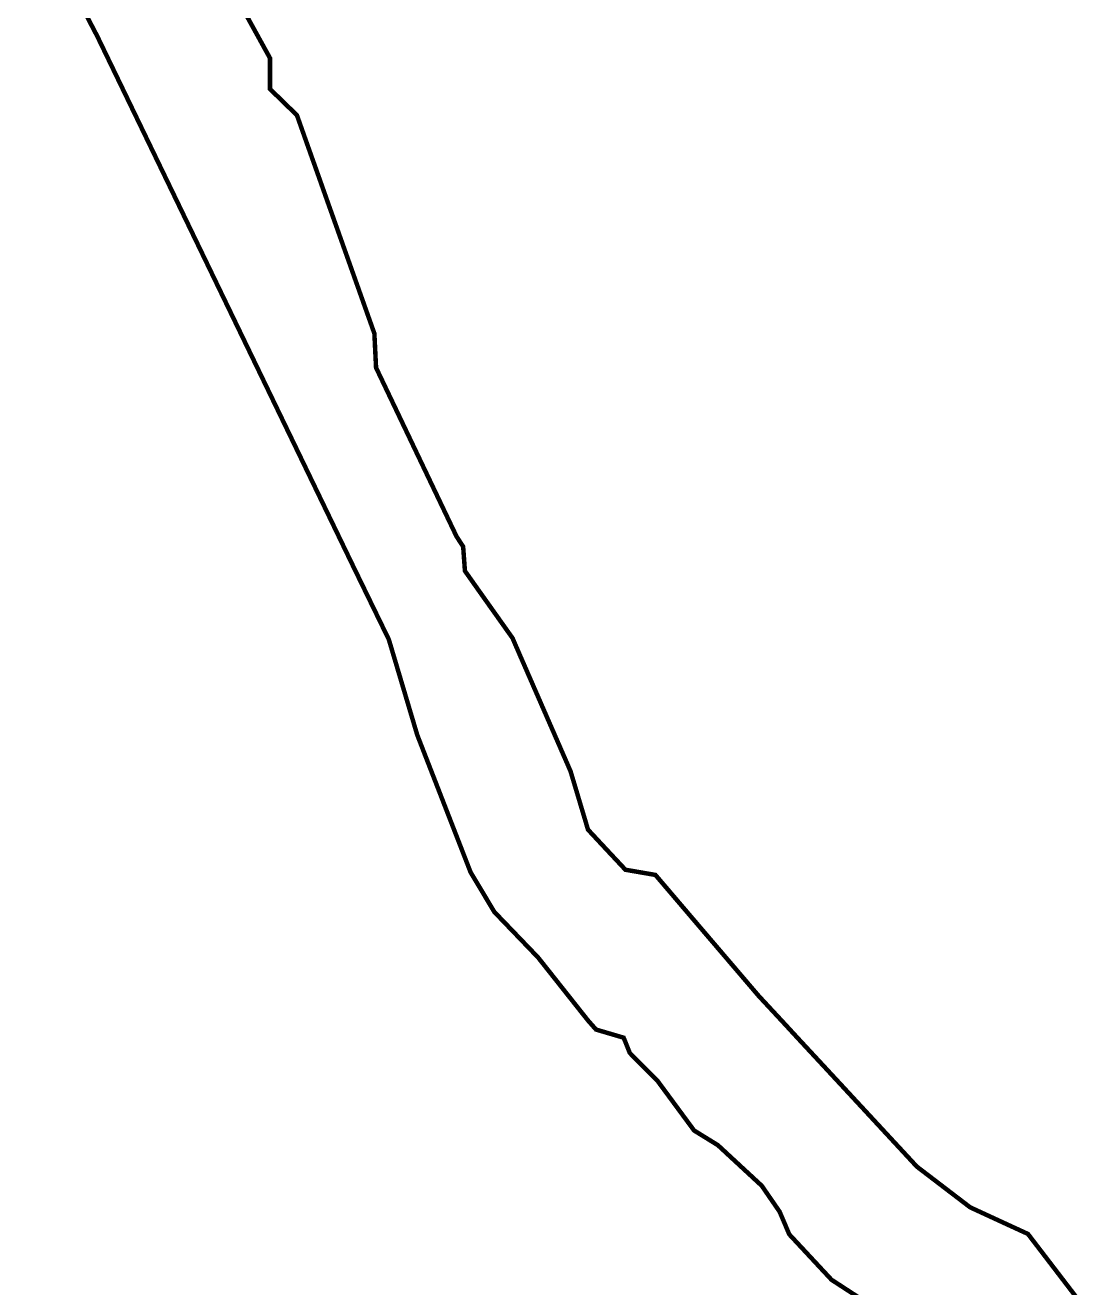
# Model space of a CAD drawing. Header units: inches. Extents: x 501854 to 503583, y 4345579 to 4347155.
# Drawn here: x 502724.3 to 502842.8, y 4346519.3 to 4346660.6 of the extents above; entities that cross this region are included whole.
import ezdxf

# ---------------------------------------------------------------- set-up
doc = ezdxf.new("R2010")
doc.units = ezdxf.units.IN
doc.header["$MEASUREMENT"] = 0
doc.layers.add('cp_limite laguna_linea', color=124, linetype='Continuous', lineweight=13)

msp = doc.modelspace()

# ---------------------------------------------------------------- linework, layer by layer
at = {"layer": 'cp_limite laguna_linea', "lineweight": 18, "const_width": 0.5}
for points in [[(502818.73, 4346517.46), (502814.55, 4346520.18), (502809.82, 4346525.26), (502808.73, 4346527.81), (502806.73, 4346530.71), (502801.82, 4346535.25), (502799.16, 4346536.89), (502795.04, 4346542.48), (502791.96, 4346545.57), (502791.27, 4346547.28), (502788.18, 4346548.19), (502787.27, 4346549.22), (502781.69, 4346556.26), (502776.79, 4346561.36), (502774.13, 4346565.81), (502768.16, 4346581.17), (502764.98, 4346591.85), (502760.99, 4346600.05), (502732.34, 4346659.37), (502724.52, 4346674.37)], [(502842.54, 4346517.47), (502838.44, 4346522.83), (502836.54, 4346525.31), (502833.45, 4346526.73), (502830.07, 4346528.29), (502824.1, 4346532.85), (502815.28, 4346542.37), (502810.63, 4346547.38), (502809.11, 4346549.03), (502806.38, 4346551.97), (502798.94, 4346560.68), (502794.83, 4346565.5), (502791.47, 4346566.08), (502789.04, 4346568.68), (502787.28, 4346570.57), (502786.07, 4346574.62), (502785.32, 4346577.12), (502779.6, 4346590.23), (502778.83, 4346592.01), (502775.99, 4346596.01), (502775.11, 4346597.25), (502773.5, 4346599.53), (502773.3, 4346602.25), (502772.56, 4346603.39), (502772.56, 4346603.39), (502769.72, 4346609.34), (502767.36, 4346614.29), (502767.36, 4346614.29), (502763.55, 4346622.28), (502763.55, 4346622.28), (502763.36, 4346626.11), (502759.24, 4346637.71), (502758.13, 4346640.83), (502757.06, 4346643.86), (502756.11, 4346646.53), (502754.69, 4346650.54), (502751.68, 4346653.47), (502751.68, 4346655.8), (502751.68, 4346656.92), (502742.53, 4346673.51)]]:
    msp.add_lwpolyline(points, dxfattribs=at)

doc.saveas('drawing.dxf')
